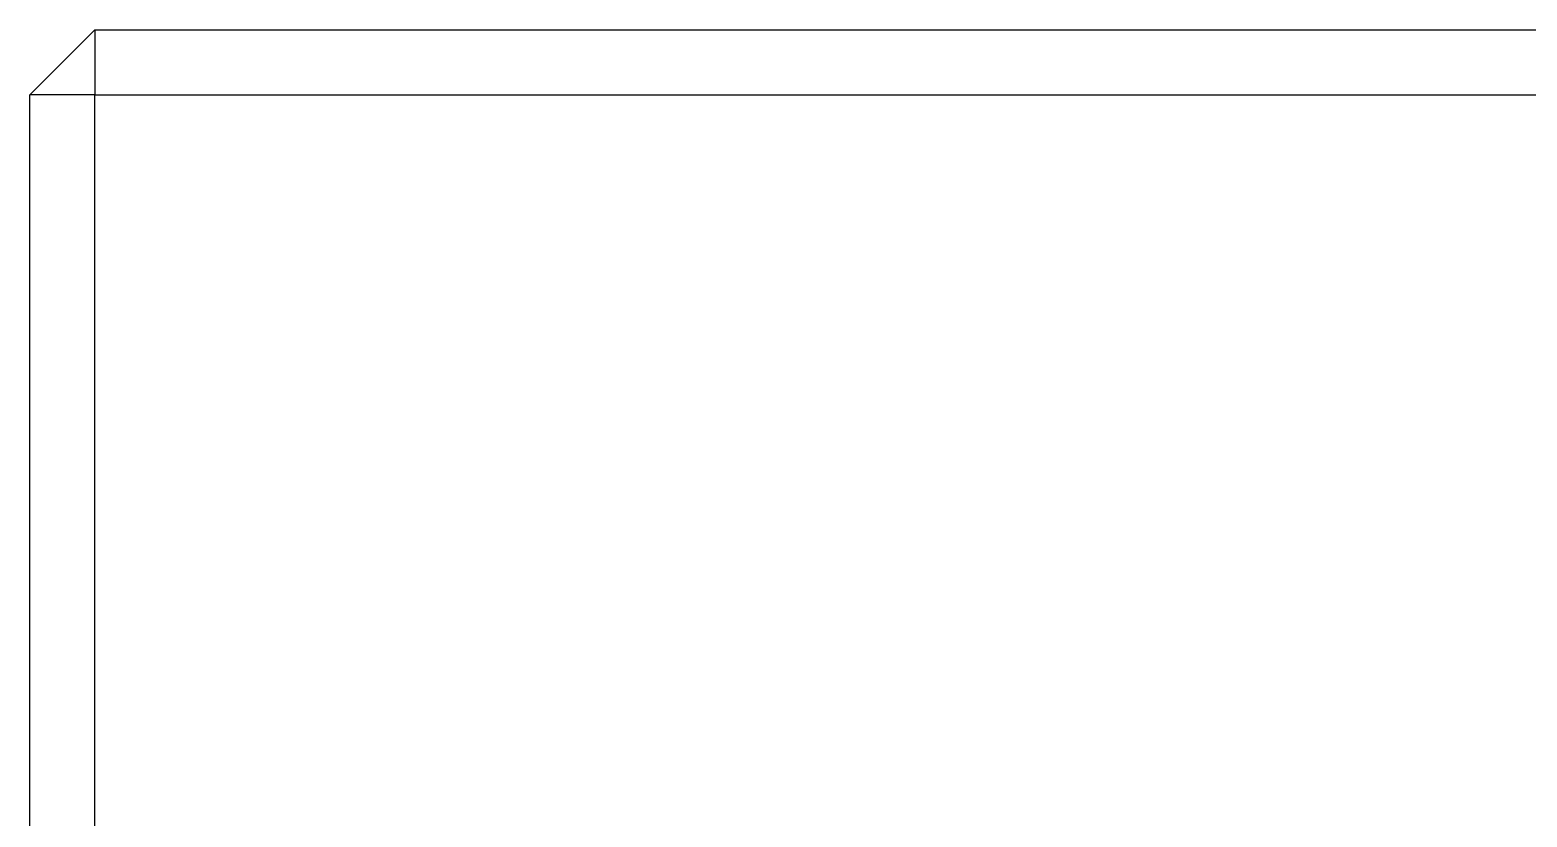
# Paper-space layout '01_三视图' of a CAD drawing. Header units: millimetres. Extents: x 8 to 439, y 8 to 289.
# Drawn here: x 22.5 to 29.41, y 192.41 to 196.05 of the extents above; entities that cross this region are included whole.
import ezdxf

# ---------------------------------------------------------------- set-up
doc = ezdxf.new("R2010")
doc.units = ezdxf.units.MM
doc.layers.add('VISIBLE', color=7, linetype='CONTINUOUS', lineweight=25)

psp = doc.layouts.new('01_三视图')

# ---------------------------------------------------------------- linework, layer by layer
at = {"layer": 'VISIBLE'}
for points in [[(22.8, 196.05), (22.5, 195.75)], [(22.8, 196.05), (73.2, 196.05)], [(22.8, 196.05), (22.8, 195.75)], [(22.5, 184.25), (22.5, 195.75)], [(22.8, 195.75), (22.5, 195.75)], [(22.8, 184.25), (22.8, 195.75)], [(22.8, 195.75), (73.2, 195.75)]]:
    psp.add_lwpolyline(points, dxfattribs=at)

doc.saveas('drawing.dxf')
